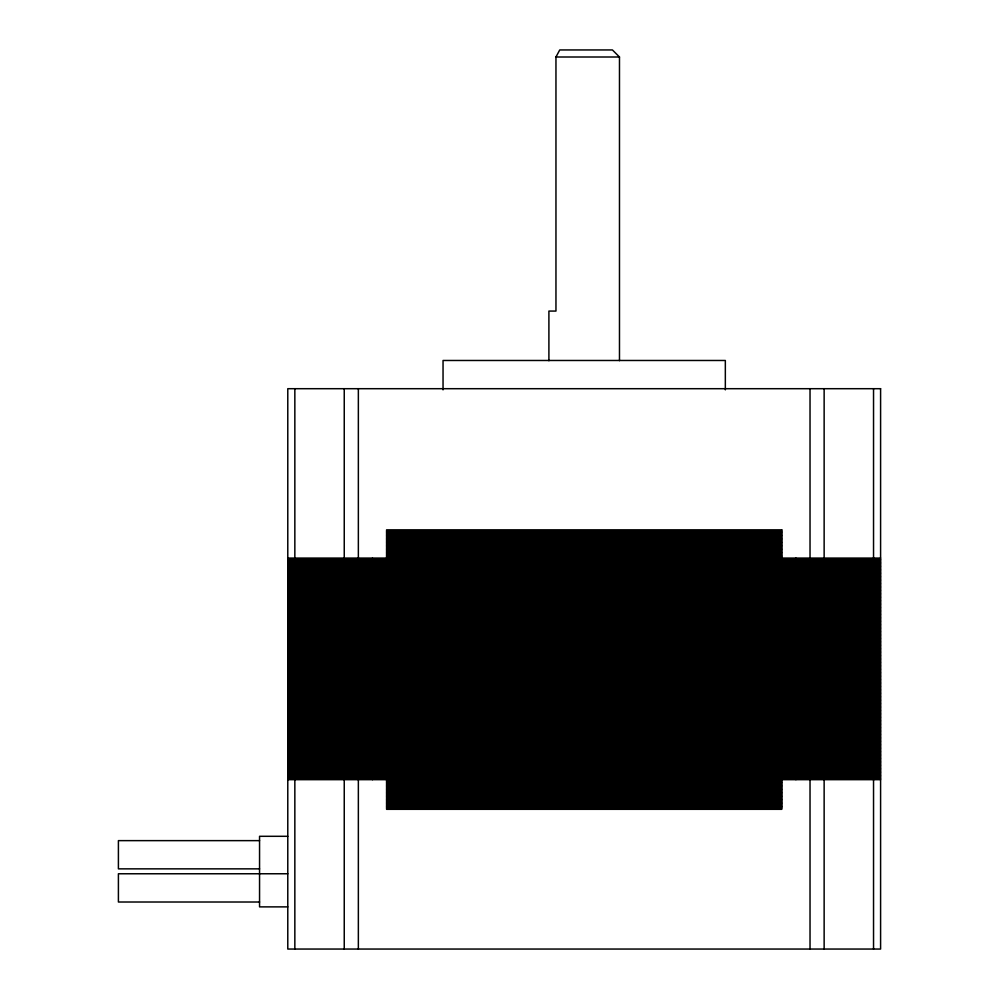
<?xml version="1.0" encoding="UTF-8"?>
<svg xmlns="http://www.w3.org/2000/svg" width="999" height="999" viewBox="0 0 999 999"><rect width="100%" height="100%" fill="white"/><g stroke="black" fill="none" stroke-linecap="round" stroke-linejoin="round"><path stroke-width="1.5" d="M548.901 360.751L548.901 311.076L555.956 311.076L555.956 57.005L559.74 49.95L612.412 49.95L619.48 57.005L619.48 360.664M555.956 57.005L619.48 57.005M386.588 531.256L781.792 531.256M386.588 532.667L781.792 532.667M386.588 534.078L781.792 534.078M386.588 535.489L781.792 535.489M386.588 536.9L781.792 536.9M386.588 538.311L781.792 538.311M386.588 539.722L781.792 539.722M386.588 541.133L781.792 541.133M386.588 542.544L781.792 542.544M386.588 543.956L781.792 543.956M386.588 545.367L781.792 545.367M386.588 546.778L781.792 546.778M386.588 548.201L781.792 548.201M386.588 549.612L781.792 549.612M386.588 551.023L781.792 551.023M386.588 552.435L781.792 552.435M386.588 553.846L781.792 553.846M386.588 555.257L781.792 555.257M386.588 556.668L781.792 556.668M287.787 558.079L880.594 558.079M287.787 559.49L880.594 559.49M287.787 560.901L880.594 560.901M287.787 562.312L880.594 562.312M287.787 563.723L880.594 563.723M287.787 565.134L880.594 565.134M287.787 566.545L880.594 566.545M287.787 567.956L880.594 567.956M287.787 569.368L880.594 569.368M287.787 570.779L880.594 570.779M287.787 572.19L880.594 572.19M287.787 573.601L880.594 573.601M287.787 575.012L880.594 575.012M287.787 576.423L880.594 576.423M287.787 577.834L880.594 577.834M287.787 579.245L880.594 579.245M287.787 580.656L880.594 580.656M287.787 582.067L880.594 582.067M287.787 583.478L880.594 583.478M287.787 584.89L880.594 584.89M287.787 586.301L880.594 586.301M287.787 587.712L880.594 587.712M287.787 589.123L880.594 589.123M287.787 590.534L880.594 590.534M287.787 591.945L880.594 591.945M287.787 593.356L880.594 593.356M287.787 594.78L880.594 594.78M287.787 596.191L880.594 596.191M287.787 597.602L880.594 597.602M287.787 599.013L880.594 599.013M287.787 600.424L880.594 600.424M287.787 601.835L880.594 601.835M287.787 603.246L880.594 603.246M287.787 604.657L880.594 604.657M287.787 606.068L880.594 606.068M287.787 607.479L880.594 607.479M287.787 608.891L880.594 608.891M287.787 610.302L880.594 610.302M287.787 611.713L880.594 611.713M287.787 613.124L880.594 613.124M287.787 614.535L880.594 614.535M287.787 615.946L880.594 615.946M287.787 617.357L880.594 617.357M287.787 618.768L880.594 618.768M287.787 620.179L880.594 620.179M287.787 621.59L880.594 621.59M287.787 623.001L880.594 623.001M287.787 624.412L880.594 624.412M287.787 625.824L880.594 625.824M287.787 627.235L880.594 627.235M287.787 628.646L880.594 628.646M287.787 630.057L880.594 630.057M287.787 631.468L880.594 631.468M287.787 632.879L880.594 632.879M287.787 634.29L880.594 634.29M287.787 635.701L880.594 635.701M287.787 637.112L880.594 637.112M287.787 638.523L880.594 638.523M287.787 639.934L880.594 639.934M287.787 641.346L880.594 641.346M287.787 642.769L880.594 642.769M287.787 644.18L880.594 644.18M287.787 645.591L880.594 645.591M287.787 647.002L880.594 647.002M287.787 648.413L880.594 648.413M287.787 649.825L880.594 649.825M287.787 651.236L880.594 651.236M287.787 652.647L880.594 652.647M287.787 654.058L880.594 654.058M287.787 655.469L880.594 655.469M287.787 656.88L880.594 656.88M287.787 658.291L880.594 658.291M287.787 659.702L880.594 659.702M287.787 661.113L880.594 661.113M287.787 662.524L880.594 662.524M287.787 663.935L880.594 663.935M287.787 665.346L880.594 665.346M287.787 666.758L880.594 666.758M287.787 668.169L880.594 668.169M287.787 669.58L880.594 669.58M287.787 670.991L880.594 670.991M287.787 672.402L880.594 672.402M287.787 673.813L880.594 673.813M287.787 675.224L880.594 675.224M287.787 676.635L880.594 676.635M287.787 678.046L880.594 678.046M287.787 679.457L880.594 679.457M287.787 680.868L880.594 680.868M287.787 682.28L880.594 682.28M287.787 683.691L880.594 683.691M287.787 685.102L880.594 685.102M287.787 686.513L880.594 686.513M287.787 687.924L880.594 687.924M287.787 689.347L880.594 689.347M287.787 690.759L880.594 690.759M287.787 692.17L880.594 692.17M287.787 693.581L880.594 693.581M287.787 694.992L880.594 694.992M287.787 696.403L880.594 696.403M287.787 697.814L880.594 697.814M287.787 699.225L880.594 699.225M287.787 700.636L880.594 700.636M287.787 702.047L880.594 702.047M287.787 703.458L880.594 703.458M287.787 704.869L880.594 704.869M287.787 706.281L880.594 706.281M287.787 707.692L880.594 707.692M287.787 709.103L880.594 709.103M287.787 710.514L880.594 710.514M287.787 711.925L880.594 711.925M287.787 713.336L880.594 713.336M287.787 714.747L880.594 714.747M287.787 716.158L880.594 716.158M287.787 717.569L880.594 717.569M287.787 718.98L880.594 718.98M287.787 720.391L880.594 720.391M287.787 721.802L880.594 721.802M287.787 723.214L880.594 723.214M287.787 724.625L880.594 724.625M287.787 726.036L880.594 726.036M287.787 727.447L880.594 727.447M287.787 728.858L880.594 728.858M287.787 730.269L880.594 730.269M287.787 731.68L880.594 731.68M287.787 733.091L880.594 733.091M287.787 734.502L880.594 734.502M287.787 735.913L880.594 735.913M287.787 737.337L880.594 737.337M287.787 738.748L880.594 738.748M287.787 740.159L880.594 740.159M287.787 741.57L880.594 741.57M287.787 742.981L880.594 742.981M287.787 744.392L880.594 744.392M287.787 745.803L880.594 745.803M287.787 747.215L880.594 747.215M287.787 748.626L880.594 748.626M287.787 750.037L880.594 750.037M287.787 751.448L880.594 751.448M287.787 752.859L880.594 752.859M287.787 754.27L880.594 754.27M287.787 755.681L880.594 755.681M287.787 757.092L880.594 757.092M287.787 758.503L880.594 758.503M287.787 759.914L880.594 759.914M287.787 761.325L880.594 761.325M287.787 762.736L880.594 762.736M287.787 764.148L880.594 764.148M287.787 765.559L880.594 765.559M287.787 766.97L880.594 766.97M287.787 768.381L880.594 768.381M287.787 769.792L880.594 769.792M287.787 771.203L880.594 771.203M287.787 772.614L880.594 772.614M287.787 774.025L880.594 774.025M287.787 775.436L880.594 775.436M287.787 776.847L880.594 776.847M287.787 778.258L880.594 778.258M287.787 779.67L880.594 779.67M386.588 781.081L781.792 781.081M386.588 782.492L781.792 782.492M386.588 783.915L781.792 783.915M386.588 785.326L781.792 785.326M386.588 786.737L781.792 786.737M386.588 788.149L781.792 788.149M386.588 789.56L781.792 789.56M386.588 790.971L781.792 790.971M386.588 792.382L781.792 792.382M386.588 793.793L781.792 793.793M386.588 795.204L781.792 795.204M386.588 796.615L781.792 796.615M386.588 798.026L781.792 798.026M386.588 799.437L781.792 799.437M386.588 800.848L781.792 800.848M386.588 802.259L781.792 802.259M386.588 803.671L781.792 803.671M386.588 805.082L781.792 805.082M386.588 806.493L781.792 806.493M386.588 807.904L781.792 807.904M287.787 836.3L259.553 836.3L259.553 906.88L287.787 906.88M259.553 840.634L118.406 840.634L118.406 868.855L259.553 868.855M287.787 873.763L118.406 873.775L118.406 902.01L259.553 902.01M873.538 388.698L873.538 949.05M824.138 388.698L824.138 558.079M824.138 779.67L824.138 949.05M810.027 388.698L810.027 558.079M810.027 779.67L810.027 949.05M795.903 558.079L795.903 779.67M725.336 389.847L725.336 360.477L443.044 360.477L443.044 389.847M372.465 558.079L372.465 779.67M358.354 388.698L358.354 558.079M358.354 779.67L358.354 949.05M344.243 388.698L344.243 558.079M344.243 779.67L344.243 949.05M294.842 388.698L294.842 949.05M880.594 388.698L287.787 388.698L287.787 949.05L880.594 949.05L880.594 388.698M781.792 529.845L386.588 529.845L386.588 809.315L781.792 809.315L781.792 529.845"/></g></svg>
